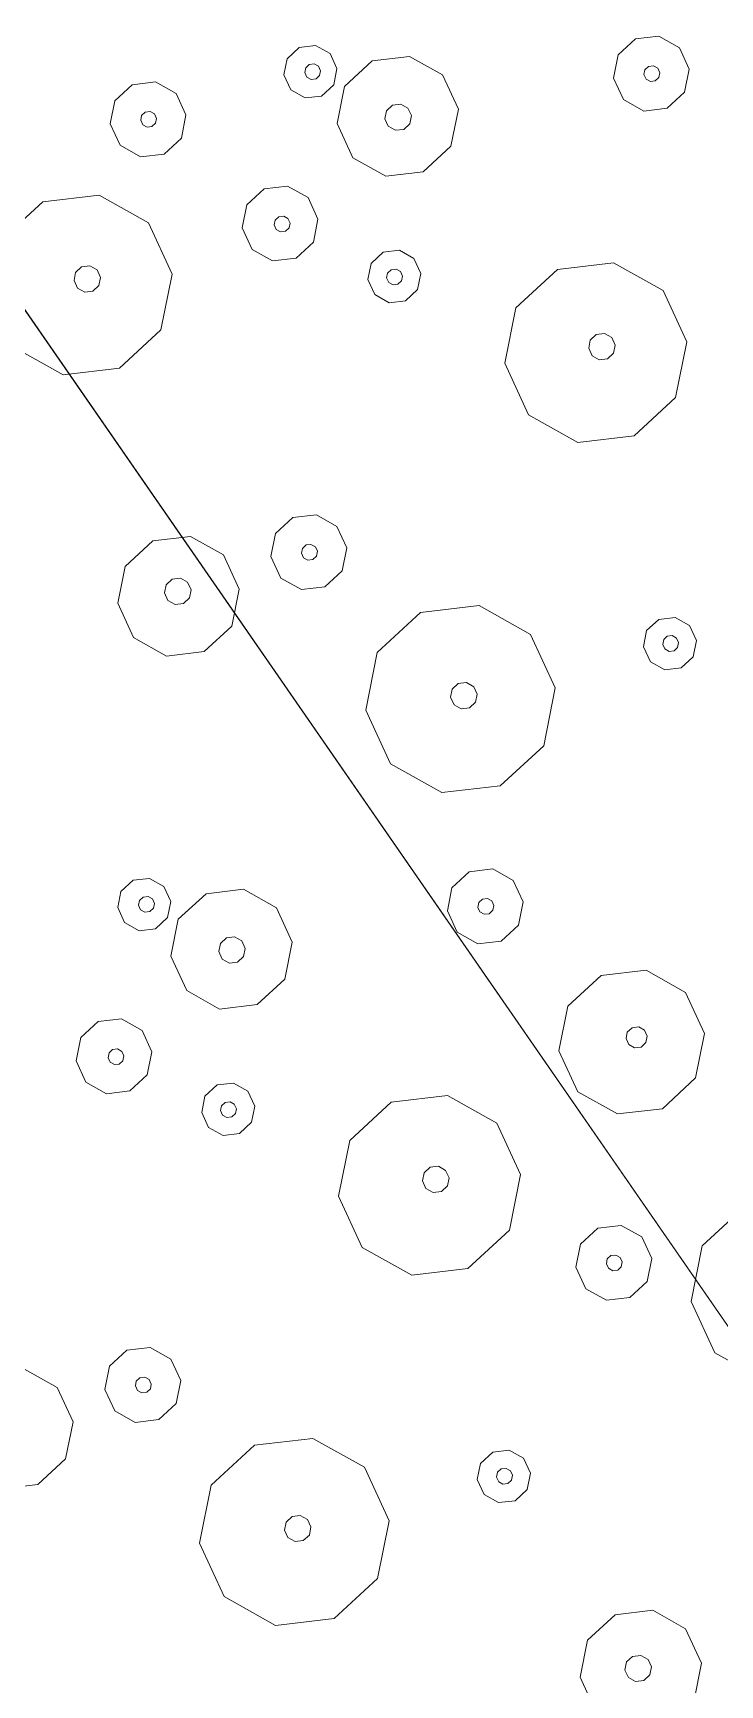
# Model space of a CAD drawing. Header units: metres. Extents: x -2858 to 512, y -1995 to 1252.
# Drawn here: x -569.978 to -568.538, y 417.366 to 420.83 of the extents above; entities that cross this region are included whole.
import ezdxf
from ezdxf.lldxf.tags import DXFTag

# ---------------------------------------------------------------- set-up
doc = ezdxf.new("R2010")
doc.units = ezdxf.units.M
doc.layers.add('Calque commun', color=7, linetype='Continuous')
tags = doc.linetypes.add('HIDDENX2', pattern=[0.75, 0.5, -0.25]).pattern_tags.tags
tags[6:7] = [DXFTag(74, 4), DXFTag(75, 0), DXFTag(340, '0'), DXFTag(46, 1.0), DXFTag(50, 0.0), DXFTag(44, 0.0), DXFTag(45, 0.0)]
tags[4:5] = [DXFTag(74, 4), DXFTag(75, 0), DXFTag(340, '0'), DXFTag(46, 1.0), DXFTag(50, 0.0), DXFTag(44, 0.0), DXFTag(45, 0.0)]

# ---------------------------------------------------------------- blocks, each defined once
blk = doc.blocks.new('pattern')
at = {"layer": 'Calque commun', "color": 54, "linetype": 'Continuous', "lineweight": 9}
for p, q in [((62.7361, 54.3808), (62.8042, 54.421)), ((62.7046, 54.3082), (62.7361, 54.3808)), ((62.8119, 54.3082), (62.8268, 54.317)), ((62.8268, 54.317), (62.844, 54.3154)), ((62.844, 54.3154), (62.857, 54.3039)), ((62.7218, 54.231), (62.7046, 54.3082)), ((62.805, 54.2923), (62.8119, 54.3082)), ((62.8088, 54.2755), (62.805, 54.2923)), ((62.8218, 54.264), (62.8088, 54.2755)), ((62.8608, 54.287), (62.8539, 54.2712)), ((62.857, 54.3039), (62.8608, 54.287)), ((62.9595, 54.2839), (62.928, 54.2113)), ((62.839, 54.2624), (62.8218, 54.264)), ((62.8539, 54.2712), (62.839, 54.2624)), ((62.7811, 54.1786), (62.7218, 54.231)), ((62.928, 54.2113), (62.8599, 54.1711)), ((62.8599, 54.1711), (62.7811, 54.1786)), ((62.2069, 54.0837), (62.2327, 53.9679)), ((62.2327, 53.9679), (62.1855, 53.8591)), ((62.1855, 53.8591), (62.0833, 53.7987)), ((62.6788, 53.8483), (62.7087, 53.8658)), ((62.7087, 53.8658), (62.7431, 53.8626)), ((62.7431, 53.8626), (62.7691, 53.8397)), ((62.6651, 53.8165), (62.6788, 53.8483)), ((62.707, 53.8232), (62.7159, 53.8285)), ((62.7159, 53.8285), (62.7263, 53.8275)), ((62.7263, 53.8275), (62.734, 53.8206)), ((62.7691, 53.8397), (62.7766, 53.8059)), ((62.0833, 53.7987), (61.9652, 53.81)), ((62.6726, 53.7827), (62.6651, 53.8165)), ((62.7029, 53.8136), (62.707, 53.8232)), ((62.7051, 53.8035), (62.7029, 53.8136)), ((62.7129, 53.7966), (62.7051, 53.8035)), ((62.7232, 53.7957), (62.7129, 53.7966)), ((62.7322, 53.8009), (62.7232, 53.7957)), ((62.7363, 53.8105), (62.7322, 53.8009)), ((62.734, 53.8206), (62.7363, 53.8105)), ((62.7766, 53.8059), (62.7628, 53.7741)), ((62.1735, 53.7372), (62.216, 53.7623)), ((62.216, 53.7623), (62.2653, 53.7576)), ((62.2653, 53.7576), (62.3023, 53.7249)), ((62.6985, 53.7598), (62.6726, 53.7827)), ((62.733, 53.7565), (62.6985, 53.7598)), ((62.7628, 53.7741), (62.733, 53.7565)), ((62.9506, 53.6939), (63.057, 53.7568)), ((63.057, 53.7568), (63.18, 53.745)), ((62.1538, 53.6918), (62.1735, 53.7372)), ((62.3023, 53.7249), (62.3131, 53.6767)), ((63.18, 53.745), (63.2727, 53.6632)), ((62.1646, 53.6436), (62.1538, 53.6918)), ((62.216, 53.6867), (62.2201, 53.6962)), ((62.2183, 53.6766), (62.216, 53.6867)), ((62.2201, 53.6962), (62.2291, 53.7015)), ((62.2291, 53.7015), (62.2394, 53.7005)), ((62.2394, 53.7005), (62.2472, 53.6936)), ((62.2472, 53.6936), (62.2494, 53.6835)), ((62.9014, 53.5805), (62.9506, 53.6939)), ((62.226, 53.6697), (62.2183, 53.6766)), ((62.2364, 53.6687), (62.226, 53.6697)), ((62.2453, 53.674), (62.2364, 53.6687)), ((62.2494, 53.6835), (62.2453, 53.674)), ((62.3131, 53.6767), (62.2934, 53.6313)), ((63.2727, 53.6632), (63.2996, 53.5426)), ((62.2016, 53.6108), (62.1646, 53.6436)), ((62.2934, 53.6313), (62.2508, 53.6061)), ((62.2508, 53.6061), (62.2016, 53.6108)), ((63.0695, 53.5806), (63.0844, 53.5894)), ((63.0844, 53.5894), (63.1016, 53.5878)), ((63.1016, 53.5878), (63.1146, 53.5764)), ((61.7485, 53.5052), (61.8303, 53.5535)), ((61.8303, 53.5535), (61.9248, 53.5445)), ((62.9283, 53.4599), (62.9014, 53.5805)), ((63.0626, 53.5648), (63.0695, 53.5806)), ((63.0664, 53.5479), (63.0626, 53.5648)), ((63.0793, 53.5364), (63.0664, 53.5479)), ((63.1183, 53.5595), (63.1115, 53.5436)), ((63.1146, 53.5764), (63.1183, 53.5595)), ((61.9248, 53.5445), (61.9959, 53.4816)), ((63.0966, 53.5348), (63.0793, 53.5364)), ((63.1115, 53.5436), (63.0966, 53.5348)), ((63.2996, 53.5426), (63.2504, 53.4292)), ((61.7108, 53.4181), (61.7485, 53.5052)), ((61.9959, 53.4816), (62.0166, 53.389)), ((62.2261, 53.4153), (62.3283, 53.4756)), ((62.3283, 53.4756), (62.4464, 53.4643)), ((62.4464, 53.4643), (62.5353, 53.3858)), ((63.0209, 53.378), (62.9283, 53.4599)), ((61.7314, 53.3254), (61.7108, 53.4181)), ((61.827, 53.4067), (61.8325, 53.4194)), ((61.8325, 53.4194), (61.8444, 53.4265)), ((61.8444, 53.4265), (61.8582, 53.4252)), ((61.8582, 53.4252), (61.8686, 53.416)), ((61.8686, 53.416), (61.8716, 53.4025)), ((62.1789, 53.3064), (62.2261, 53.4153)), ((63.2504, 53.4292), (63.144, 53.3663)), ((61.83, 53.3932), (61.827, 53.4067)), ((61.8404, 53.3841), (61.83, 53.3932)), ((61.8542, 53.3827), (61.8404, 53.3841)), ((61.8661, 53.3898), (61.8542, 53.3827)), ((61.8716, 53.4025), (61.8661, 53.3898)), ((62.0166, 53.389), (61.9788, 53.3019)), ((62.5353, 53.3858), (62.5611, 53.27)), ((63.144, 53.3663), (63.0209, 53.378)), ((61.8026, 53.2626), (61.7314, 53.3254)), ((62.2047, 53.1906), (62.1789, 53.3064)), ((62.3242, 53.2922), (62.331, 53.3081)), ((62.331, 53.3081), (62.3459, 53.3169)), ((62.3459, 53.3169), (62.3632, 53.3152)), ((62.3632, 53.3152), (62.3761, 53.3038)), ((61.9788, 53.3019), (61.8971, 53.2536)), ((62.3279, 53.2753), (62.3242, 53.2922)), ((62.3409, 53.2638), (62.3279, 53.2753)), ((62.373, 53.271), (62.3581, 53.2622)), ((62.3799, 53.2869), (62.373, 53.271)), ((62.3761, 53.3038), (62.3799, 53.2869)), ((62.5611, 53.27), (62.5139, 53.1611)), ((61.8971, 53.2536), (61.8026, 53.2626)), ((62.3581, 53.2622), (62.3409, 53.2638)), ((62.2936, 53.112), (62.2047, 53.1906)), ((63.0033, 53.127), (63.0229, 53.1723)), ((63.0229, 53.1723), (63.0655, 53.1975)), ((63.0655, 53.1975), (63.1147, 53.1928)), ((63.1147, 53.1928), (63.1518, 53.1601)), ((62.5139, 53.1611), (62.4117, 53.1008)), ((63.0655, 53.1219), (63.0696, 53.1314)), ((63.0696, 53.1314), (63.0785, 53.1367)), ((63.0785, 53.1367), (63.0889, 53.1357)), ((63.0889, 53.1357), (63.0967, 53.1288)), ((63.1518, 53.1601), (63.1626, 53.1118)), ((62.4117, 53.1008), (62.2936, 53.112)), ((63.014, 53.0787), (63.0033, 53.127)), ((63.0677, 53.1117), (63.0655, 53.1219)), ((63.0755, 53.1049), (63.0677, 53.1117)), ((63.0859, 53.1039), (63.0755, 53.1049)), ((63.0948, 53.1091), (63.0859, 53.1039)), ((63.0989, 53.1187), (63.0948, 53.1091)), ((63.0967, 53.1288), (63.0989, 53.1187)), ((63.1626, 53.1118), (63.1429, 53.0664)), ((63.238, 53.062), (63.3061, 53.1022)), ((63.3061, 53.1022), (63.3849, 53.0947)), ((61.7964, 53.0379), (61.839, 53.063)), ((61.839, 53.063), (61.8882, 53.0583)), ((63.0511, 53.046), (63.014, 53.0787)), ((63.1429, 53.0664), (63.1003, 53.0413)), ((63.3849, 53.0947), (63.4442, 53.0423)), ((61.7767, 52.9925), (61.7964, 53.0379)), ((61.8882, 53.0583), (61.9253, 53.0256)), ((63.1003, 53.0413), (63.0511, 53.046)), ((63.2065, 52.9894), (63.238, 53.062)), ((61.8389, 52.9874), (61.8431, 52.9969)), ((61.8431, 52.9969), (61.852, 53.0022)), ((61.852, 53.0022), (61.8624, 53.0012)), ((61.8624, 53.0012), (61.8701, 52.9944)), ((61.8701, 52.9944), (61.8724, 52.9842)), ((61.9253, 53.0256), (61.936, 52.9774)), ((61.1457, 52.9431), (61.1755, 52.9606)), ((61.1755, 52.9606), (61.2099, 52.9574)), ((61.7875, 52.9443), (61.7767, 52.9925)), ((61.8412, 52.9773), (61.8389, 52.9874)), ((61.849, 52.9704), (61.8412, 52.9773)), ((61.8593, 52.9694), (61.849, 52.9704)), ((61.8683, 52.9747), (61.8593, 52.9694)), ((61.8724, 52.9842), (61.8683, 52.9747)), ((61.936, 52.9774), (61.9164, 52.932)), ((63.2237, 52.9122), (63.2065, 52.9894)), ((61.1319, 52.9113), (61.1457, 52.9431)), ((61.2099, 52.9574), (61.2359, 52.9345)), ((61.2359, 52.9345), (61.2434, 52.9007)), ((61.8246, 52.9115), (61.7875, 52.9443)), ((61.9164, 52.932), (61.8738, 52.9069)), ((61.1394, 52.8775), (61.1319, 52.9113)), ((61.1697, 52.9085), (61.1738, 52.918)), ((61.1719, 52.8983), (61.1697, 52.9085)), ((61.1797, 52.8914), (61.1719, 52.8983)), ((61.1738, 52.918), (61.1828, 52.9233)), ((61.1901, 52.8905), (61.1797, 52.8914)), ((61.1828, 52.9233), (61.1931, 52.9223)), ((61.199, 52.8957), (61.1901, 52.8905)), ((61.1931, 52.9223), (61.2009, 52.9154)), ((61.2031, 52.9053), (61.199, 52.8957)), ((61.2009, 52.9154), (61.2031, 52.9053)), ((61.2434, 52.9007), (61.2296, 52.8689)), ((61.8738, 52.9069), (61.8246, 52.9115)), ((62.477, 52.8726), (62.4907, 52.9043)), ((62.4907, 52.9043), (62.5205, 52.9219)), ((62.5205, 52.9219), (62.555, 52.9186)), ((62.555, 52.9186), (62.5809, 52.8957)), ((62.5809, 52.8957), (62.5885, 52.8619)), ((61.1654, 52.8546), (61.1394, 52.8775)), ((61.1998, 52.8513), (61.1654, 52.8546)), ((61.2296, 52.8689), (61.1998, 52.8513)), ((62.4845, 52.8388), (62.477, 52.8726)), ((62.5164, 52.8698), (62.5205, 52.8793)), ((62.5187, 52.8597), (62.5164, 52.8698)), ((62.5265, 52.8528), (62.5187, 52.8597)), ((62.5205, 52.8793), (62.5295, 52.8846)), ((62.5295, 52.8846), (62.5398, 52.8836)), ((62.5457, 52.8571), (62.5368, 52.8518)), ((62.5398, 52.8836), (62.5476, 52.8768)), ((62.5499, 52.8666), (62.5457, 52.8571)), ((62.5476, 52.8768), (62.5499, 52.8666)), ((62.5885, 52.8619), (62.5747, 52.8302)), ((61.4174, 52.7887), (61.5238, 52.8516)), ((61.5238, 52.8516), (61.6469, 52.8398)), ((61.6469, 52.8398), (61.7395, 52.758)), ((62.5104, 52.8159), (62.4845, 52.8388)), ((62.5368, 52.8518), (62.5265, 52.8528)), ((62.5747, 52.8302), (62.5449, 52.8126)), ((61.3682, 52.6753), (61.4174, 52.7887)), ((62.5449, 52.8126), (62.5104, 52.8159)), ((61.7395, 52.758), (61.7664, 52.6374)), ((62.182, 52.7333), (62.2501, 52.7735)), ((62.2501, 52.7735), (62.3289, 52.766)), ((62.3289, 52.766), (62.3882, 52.7136)), ((62.1505, 52.6607), (62.182, 52.7333)), ((61.5363, 52.6755), (61.5512, 52.6842)), ((61.5512, 52.6842), (61.5684, 52.6826)), ((61.5684, 52.6826), (61.5814, 52.6712)), ((62.3882, 52.7136), (62.4054, 52.6364)), ((62.5497, 52.6676), (62.5923, 52.6928)), ((62.5923, 52.6928), (62.6415, 52.6881)), ((62.6415, 52.6881), (62.6786, 52.6554)), ((61.3951, 52.5547), (61.3682, 52.6753)), ((61.5294, 52.6596), (61.5363, 52.6755)), ((61.5332, 52.6427), (61.5294, 52.6596)), ((61.5852, 52.6543), (61.5783, 52.6384)), ((61.5814, 52.6712), (61.5852, 52.6543)), ((62.1677, 52.5835), (62.1505, 52.6607)), ((62.2508, 52.653), (62.2577, 52.6689)), ((62.2545, 52.6361), (62.2508, 52.653)), ((62.2577, 52.6689), (62.2726, 52.6777)), ((62.2726, 52.6777), (62.2898, 52.676)), ((62.2898, 52.676), (62.3028, 52.6646)), ((62.3065, 52.6477), (62.2996, 52.6318)), ((62.3028, 52.6646), (62.3065, 52.6477)), ((62.5301, 52.6223), (62.5497, 52.6676)), ((62.6786, 52.6554), (62.6893, 52.6071)), ((61.5462, 52.6312), (61.5332, 52.6427)), ((61.5634, 52.6296), (61.5462, 52.6312)), ((61.5783, 52.6384), (61.5634, 52.6296)), ((61.7664, 52.6374), (61.7172, 52.524)), ((62.2675, 52.6247), (62.2545, 52.6361)), ((62.2847, 52.623), (62.2675, 52.6247)), ((62.2996, 52.6318), (62.2847, 52.623)), ((62.4054, 52.6364), (62.3739, 52.5638)), ((62.5408, 52.574), (62.5301, 52.6223)), ((62.591, 52.6201), (62.5951, 52.6296)), ((62.5932, 52.61), (62.591, 52.6201)), ((62.5951, 52.6296), (62.604, 52.6349)), ((62.604, 52.6349), (62.6144, 52.6339)), ((62.6144, 52.6339), (62.6222, 52.627)), ((62.6244, 52.6169), (62.6203, 52.6074)), ((62.6222, 52.627), (62.6244, 52.6169)), ((62.227, 52.5311), (62.1677, 52.5835)), ((62.601, 52.6031), (62.5932, 52.61)), ((62.6113, 52.6021), (62.601, 52.6031)), ((62.6203, 52.6074), (62.6113, 52.6021)), ((62.6893, 52.6071), (62.6697, 52.5617)), ((60.6929, 52.5101), (60.7951, 52.5704)), ((60.7951, 52.5704), (60.9132, 52.5591)), ((60.9132, 52.5591), (61.0022, 52.4806)), ((61.4877, 52.4728), (61.3951, 52.5547)), ((62.3739, 52.5638), (62.3058, 52.5236)), ((62.5779, 52.5413), (62.5408, 52.574)), ((62.6697, 52.5617), (62.6271, 52.5366)), ((60.6457, 52.4012), (60.6929, 52.5101)), ((61.7172, 52.524), (61.6108, 52.4611)), ((62.3058, 52.5236), (62.227, 52.5311)), ((62.6271, 52.5366), (62.5779, 52.5413)), ((61.0022, 52.4806), (61.028, 52.3648)), ((62.2746, 52.4551), (62.2883, 52.4868)), ((62.2883, 52.4868), (62.3181, 52.5044)), ((62.3181, 52.5044), (62.3526, 52.5011)), ((62.3526, 52.5011), (62.3785, 52.4782)), ((62.3785, 52.4782), (62.3861, 52.4444)), ((61.6108, 52.4611), (61.4877, 52.4728)), ((62.2821, 52.4213), (62.2746, 52.4551)), ((62.3102, 52.4547), (62.3143, 52.4642)), ((62.3125, 52.4445), (62.3102, 52.4547)), ((62.3203, 52.4377), (62.3125, 52.4445)), ((62.3143, 52.4642), (62.3233, 52.4695)), ((62.3233, 52.4695), (62.3336, 52.4685)), ((62.3395, 52.442), (62.3306, 52.4367)), ((62.3336, 52.4685), (62.3414, 52.4616)), ((62.3437, 52.4515), (62.3395, 52.442)), ((62.3414, 52.4616), (62.3437, 52.4515)), ((62.3861, 52.4444), (62.3723, 52.4127)), ((60.7979, 52.4029), (60.8128, 52.4117)), ((60.8128, 52.4117), (60.83, 52.41)), ((60.83, 52.41), (60.843, 52.3986)), ((62.308, 52.3984), (62.2821, 52.4213)), ((62.3306, 52.4367), (62.3203, 52.4377)), ((62.3723, 52.4127), (62.3425, 52.3951)), ((60.6715, 52.2854), (60.6457, 52.4012)), ((60.791, 52.387), (60.7979, 52.4029)), ((60.7947, 52.3701), (60.791, 52.387)), ((60.8077, 52.3586), (60.7947, 52.3701)), ((60.8467, 52.3817), (60.8398, 52.3658)), ((60.843, 52.3986), (60.8467, 52.3817)), ((62.3425, 52.3951), (62.308, 52.3984)), ((60.8249, 52.357), (60.8077, 52.3586)), ((60.8398, 52.3658), (60.8249, 52.357)), ((61.028, 52.3648), (60.9808, 52.2559)), ((60.7604, 52.2068), (60.6715, 52.2854)), ((61.4701, 52.2218), (61.4898, 52.2672)), ((61.4898, 52.2672), (61.5323, 52.2923)), ((61.5323, 52.2923), (61.5816, 52.2876)), ((61.5816, 52.2876), (61.6186, 52.2549)), ((60.9808, 52.2559), (60.8786, 52.1956)), ((61.5364, 52.2262), (61.5454, 52.2315)), ((61.5454, 52.2315), (61.5557, 52.2305)), ((61.6186, 52.2549), (61.6294, 52.2066)), ((60.8786, 52.1956), (60.7604, 52.2068)), ((61.4809, 52.1735), (61.4701, 52.2218)), ((61.5323, 52.2167), (61.5364, 52.2262)), ((61.5346, 52.2065), (61.5323, 52.2167)), ((61.5423, 52.1997), (61.5346, 52.2065)), ((61.5527, 52.1987), (61.5423, 52.1997)), ((61.5616, 52.204), (61.5527, 52.1987)), ((61.5557, 52.2305), (61.5635, 52.2236)), ((61.5658, 52.2135), (61.5616, 52.204)), ((61.5635, 52.2236), (61.5658, 52.2135)), ((61.6294, 52.2066), (61.6097, 52.1612)), ((61.7048, 52.1568), (61.7729, 52.197)), ((61.7729, 52.197), (61.8517, 52.1895)), ((61.5179, 52.1408), (61.4809, 52.1735)), ((61.8517, 52.1895), (61.911, 52.1371)), ((60.2436, 52.0873), (60.2632, 52.1327)), ((60.2632, 52.1327), (60.3058, 52.1578)), ((60.3058, 52.1578), (60.355, 52.1531)), ((60.355, 52.1531), (60.3921, 52.1204)), ((61.5671, 52.1361), (61.5179, 52.1408)), ((61.6097, 52.1612), (61.5671, 52.1361)), ((61.6734, 52.0842), (61.7048, 52.1568)), ((61.911, 52.1371), (61.9282, 52.0599)), ((60.3099, 52.0917), (60.3188, 52.097)), ((60.3188, 52.097), (60.3292, 52.096)), ((60.3292, 52.096), (60.337, 52.0892)), ((60.3921, 52.1204), (60.4029, 52.0722)), ((60.2543, 52.0391), (60.2436, 52.0873)), ((60.3058, 52.0822), (60.3099, 52.0917)), ((60.308, 52.0721), (60.3058, 52.0822)), ((60.3158, 52.0652), (60.308, 52.0721)), ((60.3261, 52.0642), (60.3158, 52.0652)), ((60.3351, 52.0695), (60.3261, 52.0642)), ((60.3392, 52.079), (60.3351, 52.0695)), ((60.337, 52.0892), (60.3392, 52.079)), ((60.4029, 52.0722), (60.3832, 52.0268)), ((61.6906, 52.007), (61.6734, 52.0842)), ((61.7663, 52.0668), (61.7732, 52.0827)), ((61.7701, 52.0499), (61.7663, 52.0668)), ((61.7732, 52.0827), (61.7881, 52.0915)), ((61.7881, 52.0915), (61.8054, 52.0899)), ((61.8054, 52.0899), (61.8183, 52.0784)), ((61.8221, 52.0615), (61.8152, 52.0457)), ((61.8183, 52.0784), (61.8221, 52.0615)), ((61.9282, 52.0599), (61.8967, 51.9873)), ((60.2914, 52.0064), (60.2543, 52.0391)), ((60.3832, 52.0268), (60.3406, 52.0017)), ((61.7831, 52.0385), (61.7701, 52.0499)), ((61.8003, 52.0369), (61.7831, 52.0385)), ((61.8152, 52.0457), (61.8003, 52.0369)), ((60.3406, 52.0017), (60.2914, 52.0064)), ((60.9438, 51.9674), (60.9576, 51.9991)), ((60.9576, 51.9991), (60.9874, 52.0167)), ((60.9874, 52.0167), (61.0218, 52.0134)), ((61.0218, 52.0134), (61.0478, 51.9905)), ((61.0478, 51.9905), (61.0553, 51.9568)), ((61.7499, 51.9546), (61.6906, 52.007)), ((60.9513, 51.9336), (60.9438, 51.9674)), ((60.9832, 51.9646), (60.9874, 51.9742)), ((60.9855, 51.9545), (60.9832, 51.9646)), ((60.9933, 51.9476), (60.9855, 51.9545)), ((60.9874, 51.9742), (60.9963, 51.9794)), ((60.9963, 51.9794), (61.0066, 51.9784)), ((61.0066, 51.9784), (61.0144, 51.9716)), ((61.0167, 51.9614), (61.0126, 51.9519)), ((61.0144, 51.9716), (61.0167, 51.9614)), ((61.0553, 51.9568), (61.0415, 51.925)), ((61.8286, 51.9471), (61.7499, 51.9546)), ((61.8967, 51.9873), (61.8286, 51.9471)), ((60.9773, 51.9107), (60.9513, 51.9336)), ((61.0036, 51.9466), (60.9933, 51.9476)), ((61.0126, 51.9519), (61.0036, 51.9466)), ((61.0415, 51.925), (61.0117, 51.9074)), ((61.0117, 51.9074), (60.9773, 51.9107)), ((60.6488, 51.8281), (60.717, 51.8683)), ((60.717, 51.8683), (60.7957, 51.8608)), ((60.7957, 51.8608), (60.855, 51.8084)), ((60.6174, 51.7555), (60.6488, 51.8281)), ((60.855, 51.8084), (60.8722, 51.7312)), ((61.0166, 51.7624), (61.0591, 51.7876)), ((61.0591, 51.7876), (61.1084, 51.7829)), ((61.1084, 51.7829), (61.1454, 51.7502)), ((60.6346, 51.6783), (60.6174, 51.7555)), ((60.7176, 51.7478), (60.7245, 51.7637)), ((60.7214, 51.7309), (60.7176, 51.7478)), ((60.7245, 51.7637), (60.7394, 51.7725)), ((60.7394, 51.7725), (60.7566, 51.7709)), ((60.7566, 51.7709), (60.7696, 51.7594)), ((60.7696, 51.7594), (60.7733, 51.7425)), ((60.9969, 51.7171), (61.0166, 51.7624)), ((61.1454, 51.7502), (61.1562, 51.7019)), ((60.7343, 51.7195), (60.7214, 51.7309)), ((60.7516, 51.7178), (60.7343, 51.7195)), ((60.7665, 51.7266), (60.7516, 51.7178)), ((60.7733, 51.7425), (60.7665, 51.7266)), ((60.8722, 51.7312), (60.8407, 51.6586)), ((61.0076, 51.6688), (60.9969, 51.7171)), ((61.0578, 51.7149), (61.0619, 51.7244)), ((61.06, 51.7048), (61.0578, 51.7149)), ((61.0619, 51.7244), (61.0709, 51.7297)), ((61.0709, 51.7297), (61.0812, 51.7287)), ((61.0812, 51.7287), (61.089, 51.7218)), ((61.0912, 51.7117), (61.0871, 51.7022)), ((61.089, 51.7218), (61.0912, 51.7117)), ((60.6939, 51.6259), (60.6346, 51.6783)), ((61.0678, 51.6979), (61.06, 51.7048)), ((61.0782, 51.6969), (61.0678, 51.6979)), ((61.0871, 51.7022), (61.0782, 51.6969)), ((61.1562, 51.7019), (61.1365, 51.6565)), ((60.8407, 51.6586), (60.7726, 51.6184)), ((61.0447, 51.6361), (61.0076, 51.6688)), ((61.1365, 51.6565), (61.0939, 51.6314)), ((61.3069, 51.6117), (61.4091, 51.672)), ((61.4091, 51.672), (61.5273, 51.6607)), ((61.5273, 51.6607), (61.6162, 51.5822)), ((60.7726, 51.6184), (60.6939, 51.6259)), ((61.0939, 51.6314), (61.0447, 51.6361)), ((61.2597, 51.5028), (61.3069, 51.6117)), ((60.7414, 51.5499), (60.7552, 51.5816)), ((60.7552, 51.5816), (60.785, 51.5992)), ((60.785, 51.5992), (60.8194, 51.5959)), ((60.8194, 51.5959), (60.8454, 51.573)), ((60.8454, 51.573), (60.8529, 51.5392)), ((61.6162, 51.5822), (61.642, 51.4664)), ((60.7489, 51.5161), (60.7414, 51.5499)), ((60.777, 51.5495), (60.7812, 51.559)), ((60.7793, 51.5393), (60.777, 51.5495)), ((60.7871, 51.5325), (60.7793, 51.5393)), ((60.7812, 51.559), (60.7901, 51.5643)), ((60.7901, 51.5643), (60.8004, 51.5633)), ((60.8004, 51.5633), (60.8082, 51.5564)), ((60.8105, 51.5463), (60.8064, 51.5368)), ((60.8082, 51.5564), (60.8105, 51.5463)), ((60.8529, 51.5392), (60.8391, 51.5075)), ((60.7749, 51.4932), (60.7489, 51.5161)), ((60.7974, 51.5315), (60.7871, 51.5325)), ((60.8064, 51.5368), (60.7974, 51.5315)), ((60.8391, 51.5075), (60.8093, 51.4899)), ((61.405, 51.4886), (61.4119, 51.5044)), ((61.4119, 51.5044), (61.4268, 51.5132)), ((61.4268, 51.5132), (61.444, 51.5116)), ((61.444, 51.5116), (61.457, 51.5002)), ((60.8093, 51.4899), (60.7749, 51.4932)), ((61.2855, 51.387), (61.2597, 51.5028)), ((61.4088, 51.4717), (61.405, 51.4886)), ((61.4218, 51.4602), (61.4088, 51.4717)), ((61.4608, 51.4833), (61.4539, 51.4674)), ((61.457, 51.5002), (61.4608, 51.4833)), ((61.0385, 51.4106), (61.0811, 51.4357)), ((61.0811, 51.4357), (61.1303, 51.431)), ((61.439, 51.4586), (61.4218, 51.4602)), ((61.4539, 51.4674), (61.439, 51.4586)), ((61.0188, 51.3652), (61.0385, 51.4106)), ((61.1303, 51.431), (61.1673, 51.3983)), ((61.0296, 51.317), (61.0188, 51.3652)), ((61.081, 51.3601), (61.0851, 51.3696)), ((61.0851, 51.3696), (61.0941, 51.3749)), ((61.0941, 51.3749), (61.1044, 51.3739)), ((61.1044, 51.3739), (61.1122, 51.3671)), ((61.1122, 51.3671), (61.1145, 51.3569)), ((61.1673, 51.3983), (61.1781, 51.3501)), ((61.3745, 51.3084), (61.2855, 51.387)), ((61.0833, 51.35), (61.081, 51.3601)), ((61.091, 51.3431), (61.0833, 51.35)), ((61.1014, 51.3421), (61.091, 51.3431)), ((61.1103, 51.3474), (61.1014, 51.3421)), ((61.1145, 51.3569), (61.1103, 51.3474)), ((61.1781, 51.3501), (61.1584, 51.3047)), ((61.0666, 51.2843), (61.0296, 51.317)), ((61.1584, 51.3047), (61.1158, 51.2796)), ((61.4926, 51.2972), (61.3745, 51.3084)), ((61.1158, 51.2796), (61.0666, 51.2843))]:
    blk.add_line(p, q, dxfattribs=at)
at = {"layer": 'Calque commun', "color": 7, "linetype": 'Continuous', "lineweight": 9}
mesh = blk.add_polyface(dxfattribs=at)
corners = [(70.8497, 113.5412), (53.8349, 19.1692), (74.7282, 106.3237), (76.0435, 113.5984), (74.769, 106.1763), (58.8077, 18.2701), (114.1703, 105.207), (114.1703, 98.5387)]
mesh.append_faces([[corners[k] for k in face] for face in [(3, 4, 6)]], dxfattribs={"vtx0": -1, "vtx1": -1, "color": 7})
mesh.append_faces([[corners[k] for k in face] for face in [(3, 2, 4)]], dxfattribs={"vtx0": -1, "vtx2": -1, "color": 7})
mesh.append_faces([[corners[k] for k in face] for face in [(5, 2, 1)]], dxfattribs={"vtx1": -1, "color": 7})
mesh.append_faces([[corners[k] for k in face] for face in [(0, 1, 2), (3, 0, 2)]], dxfattribs={"vtx1": -1, "vtx2": -1, "color": 7})
mesh.append_faces([[corners[k] for k in face] for face in [(4, 7, 6)]], dxfattribs={"vtx2": -1, "color": 7})

msp = doc.modelspace()

# ---------------------------------------------------------------- linework, layer by layer
at = {"layer": 'Calque commun', "color": 3, "linetype": 'HIDDENX2', "lineweight": 18, "extrusion": (0, 0, -1)}
msp.add_arc((494.5277, 544.1418), 162.6468, 258.823451, 321.396966, dxfattribs=at)
msp.add_arc((494.5277, 544.1418), 162.6468, 258.823451, 321.396966, dxfattribs=at)
msp.add_arc((494.5277, 544.1418), 162.6468, 258.823451, 321.396966, dxfattribs=at)

# ---------------------------------------------------------------- block references
at = {"layer": 'Calque commun', "color": 0, "linetype": 'ByBlock', "lineweight": -2, "rotation": 228.1617603435354}
msp.add_blockref('pattern', (-567.2453, 500.4263), dxfattribs=at)

doc.saveas('drawing.dxf')
